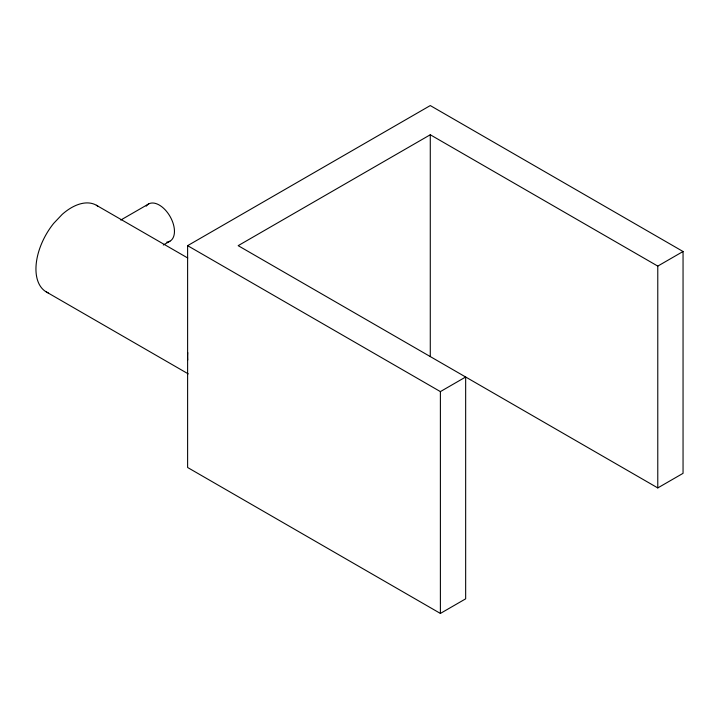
<?xml version="1.0" encoding="UTF-8"?>
<svg xmlns="http://www.w3.org/2000/svg" width="719" height="719" viewBox="0 0 719 719"><rect width="100%" height="100%" fill="white"/><g stroke="black" fill="none" stroke-linecap="round" stroke-linejoin="round"><path stroke-width="1.08" d="M120.756 220.059L148.644 203.962M163.303 245.026L169.945 241.198M187.614 245.664L440.388 391.603L465.66 377.008L465.66 598.837L440.388 613.433L187.614 467.494L187.614 245.664L430.277 105.567L683.05 251.506L683.05 473.336L657.777 487.922L238.169 245.664L430.277 134.759L657.777 266.102L683.05 251.506M96.364 205.248L187.749 258.004M46.313 291.932L188.261 373.88M657.777 266.102L657.777 487.922M440.388 391.603L440.388 613.433M430.277 134.759L430.277 356.579M187.749 360.057A50.042 28.895 -60 0 1 187.776 352.616M98.152 206.443A50.042 28.895 -60 0 0 62.176 214.406L53.646 223.411A50.042 28.895 -60 0 0 48.245 292.885M146.209 206.164A21.444 12.385 60 0 1 170.088 216.509A21.444 12.385 60 0 1 166.79 242.132"/></g></svg>
